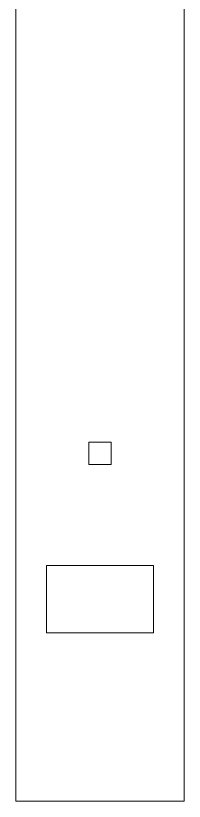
# Model space of a CAD drawing. Header units: centimetres. Extents: x -39 to 39, y -70 to 70.
# Drawn here: x -38.9 to -23.9, y -70 to 0 of the extents above; entities that cross this region are included whole.
import ezdxf

# ---------------------------------------------------------------- set-up
doc = ezdxf.new("R2010")
doc.units = ezdxf.units.CM
doc.header["$MEASUREMENT"] = 0
doc.layers.add('Layer 1', color=7, linetype='Continuous')

msp = doc.modelspace()

# ---------------------------------------------------------------- linework, layer by layer
at = {"layer": 'Layer 1', "color": 250, "lineweight": 20}
for points, knots in [([(-38.94875, -70), (-38.94875, -70), (-23.94875, -70), (-23.94875, -70), (-23.94875, -70), (-23.94875, 70), (-23.94875, 70), (-23.94875, 70), (-38.94875, 70), (-38.94875, 70), (-38.94875, 70), (-38.94875, -70), (-38.94875, -70)], [0, 0, 0, 0, 0.25, 0.25, 0.25, 0.5, 0.5, 0.5, 0.75, 0.75, 0.75, 1, 1, 1, 1]), ([(-32.45004, -37.99898), (-32.45004, -37.99898), (-31.43898, -37.99898), (-31.43898, -37.99898), (-31.43898, -37.99898), (-30.45004, -37.99898), (-30.45004, -37.99898), (-30.45004, -37.99898), (-30.45004, -38.81826), (-30.45004, -38.81826), (-30.45004, -38.81826), (-30.45004, -39.14332), (-30.45004, -39.14332), (-30.45004, -39.14332), (-30.45004, -39.99898), (-30.45004, -39.99898), (-30.45004, -39.99898), (-32.45004, -39.99898), (-32.45004, -39.99898), (-32.45004, -39.99898), (-32.45004, -37.99898), (-32.45004, -37.99898)], [0, 0, 0, 0, 0.14285714, 0.14285714, 0.14285714, 0.28571429, 0.28571429, 0.28571429, 0.42857143, 0.42857143, 0.42857143, 0.57142857, 0.57142857, 0.57142857, 0.71428571, 0.71428571, 0.71428571, 0.85714286, 0.85714286, 0.85714286, 1, 1, 1, 1]), ([(-36.19875, -48.99898), (-36.19875, -48.99898), (-26.69875, -48.99898), (-26.69875, -48.99898), (-26.69875, -48.99898), (-26.69875, -51.71916), (-26.69875, -51.71916), (-26.69875, -51.71916), (-26.69875, -54.99898), (-26.69875, -54.99898), (-26.69875, -54.99898), (-31.01322, -54.99898), (-31.01322, -54.99898), (-31.01322, -54.99898), (-36.19875, -54.99898), (-36.19875, -54.99898), (-36.19875, -54.99898), (-36.19875, -48.99898), (-36.19875, -48.99898)], [0, 0, 0, 0, 0.16666667, 0.16666667, 0.16666667, 0.33333333, 0.33333333, 0.33333333, 0.5, 0.5, 0.5, 0.66666667, 0.66666667, 0.66666667, 0.83333333, 0.83333333, 0.83333333, 1, 1, 1, 1])]:
    msp.add_open_spline(points, degree=3, knots=knots, dxfattribs=at)
msp.add_open_spline([(-31.29071, -70), (-31.29071, -70), (-24.45992, -70), (-24.45992, -70)], degree=3, dxfattribs=at)

doc.saveas('drawing.dxf')
